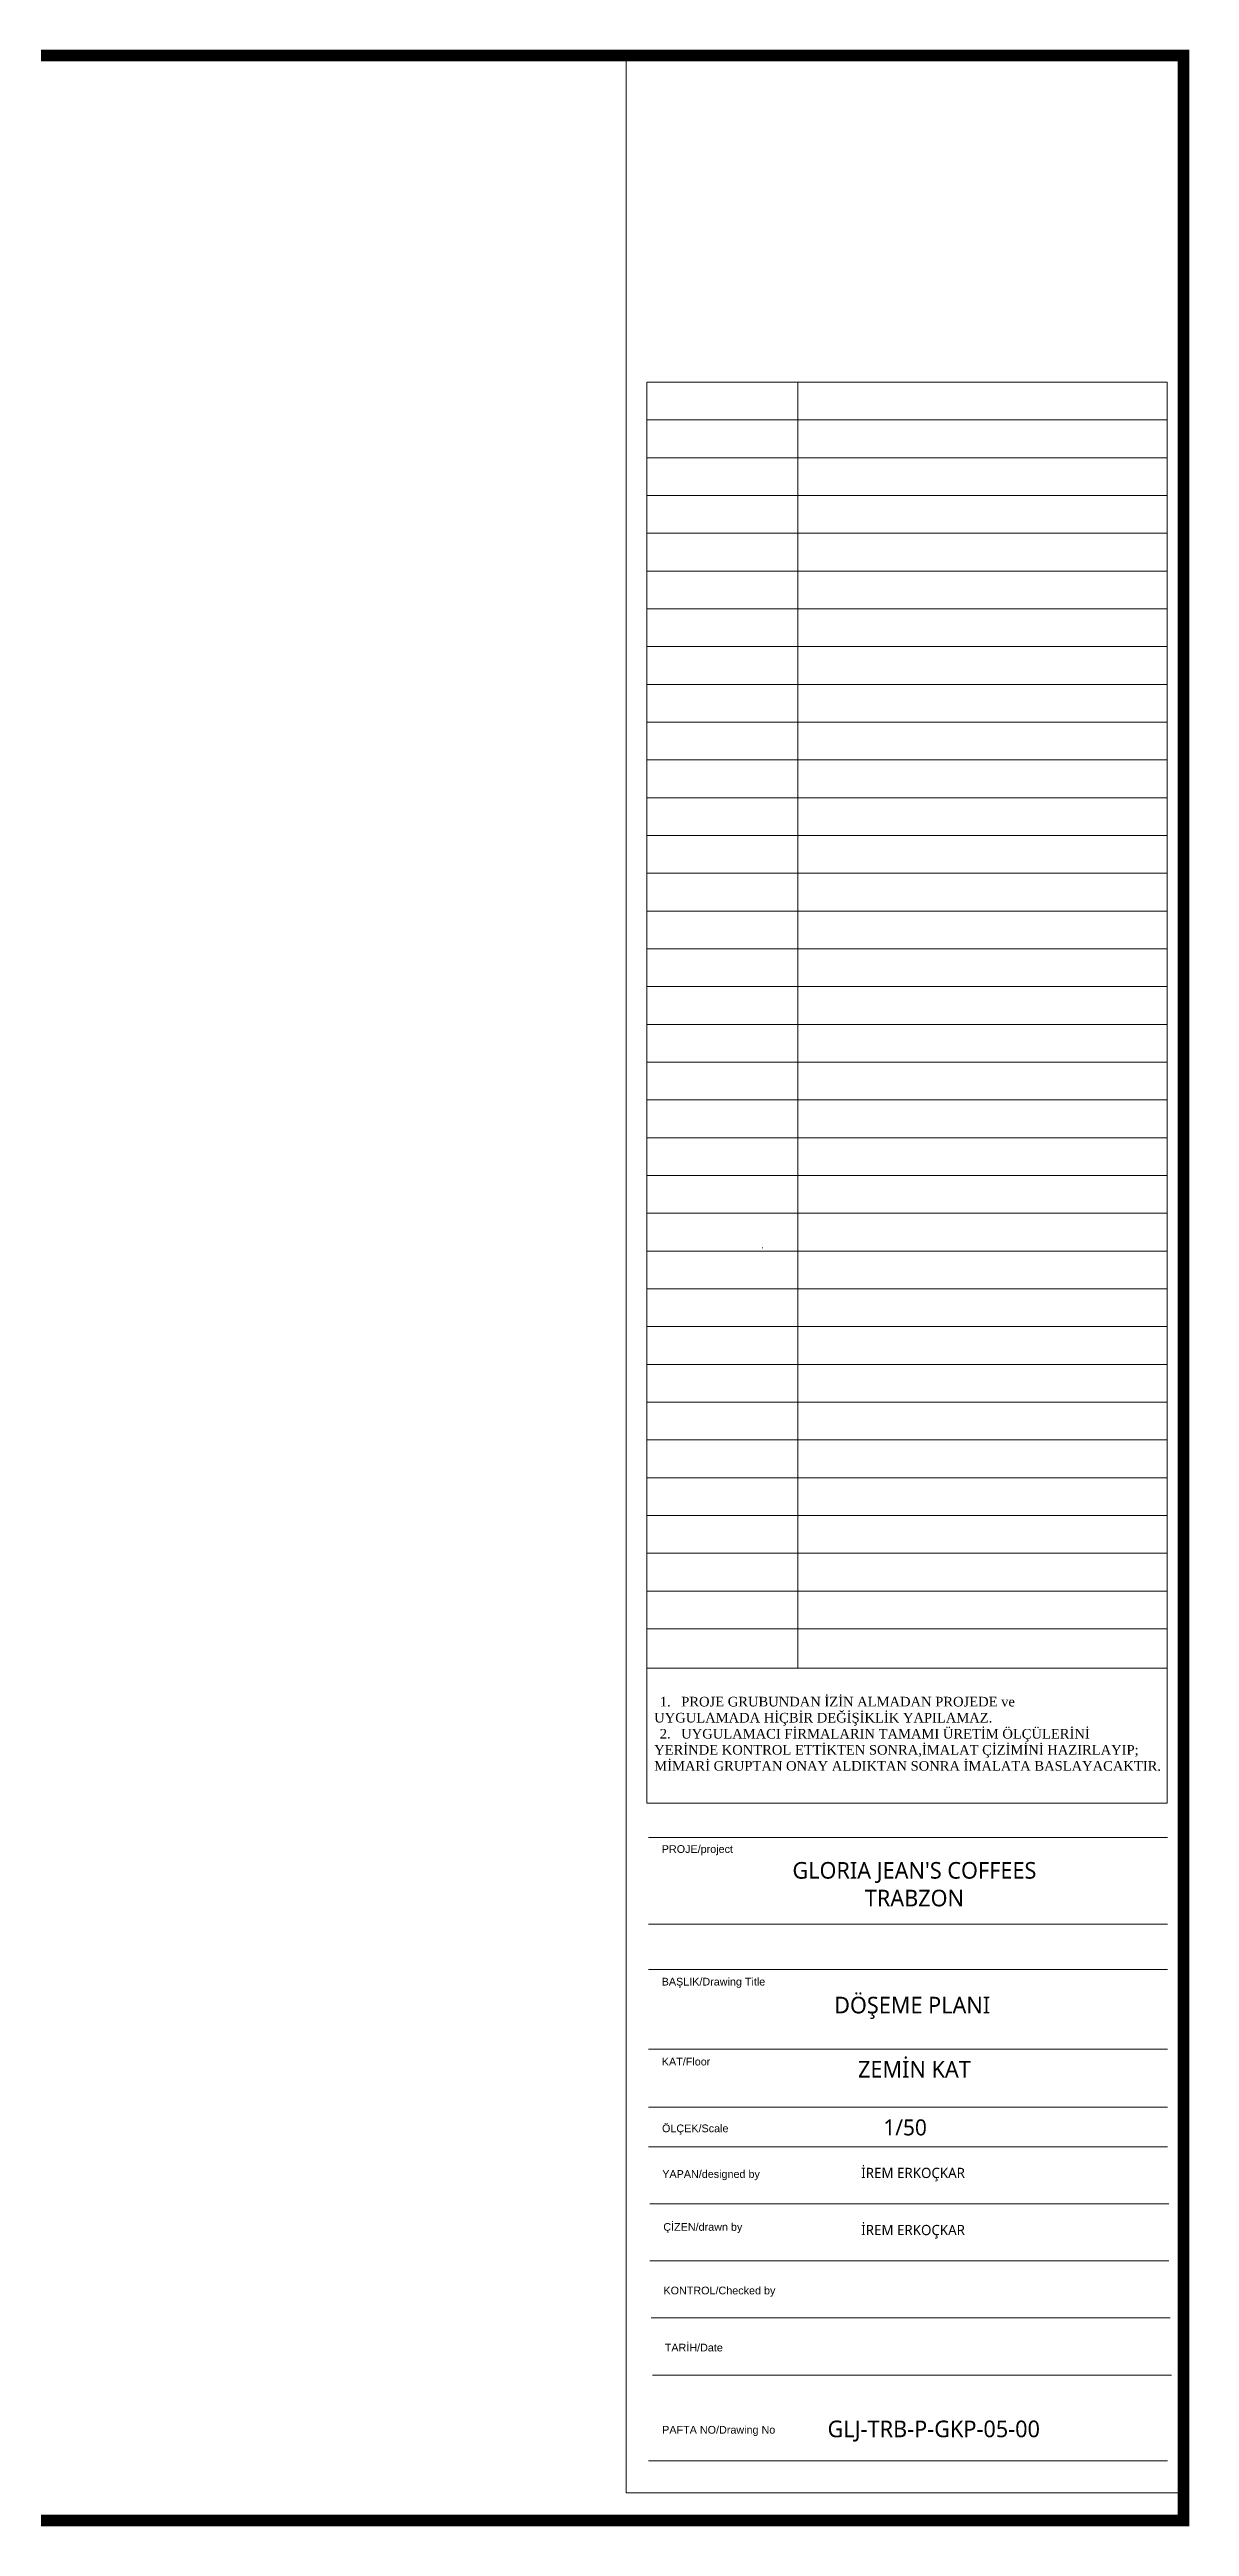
# Model space of a CAD drawing. Header units: millimetres. Extents: x -24 to 530668, y -246875 to -2983.
# Drawn here: x 261471 to 263239, y -112870 to -109028 of the extents above; entities that cross this region are included whole.
import ezdxf
from ezdxf.enums import TextEntityAlignment as Align

# ---------------------------------------------------------------- set-up
doc = ezdxf.new("R2010")
doc.units = ezdxf.units.MM
doc.layers.get('0').update_dxf_attribs({"lineweight": 20})
for name, color, linetype, lineweight in [('t_antet', 24, 'Continuous', 20), ('t_yazı', 23, 'Continuous', 25), ('ölçü', 251, 'Continuous', 5)]:
    doc.layers.add(name, color=color, linetype=linetype, lineweight=lineweight)
doc.styles.add('ARIALT', font='arial.ttf', dxfattribs={"height": 10})
doc.styles.get("Standard").update_dxf_attribs({"font": 'times.ttf', "height": 12})

msp = doc.modelspace()

# ---------------------------------------------------------------- linework, layer by layer
at = {"color": 252}
for p, q in [((262365.096, -109037.472, 0), (262365.096, -112817.817, 0)), ((263229.562, -109037.472, 0), (263229.562, -112817.817, 0)), ((262365.096, -112817.817, 0), (263229.562, -112817.817, 0))]:
    msp.add_line(p, q, dxfattribs=at)
at = {"color": 250}
for p, q in [((262631.666, -109544.18, 0), (262631.666, -111538.924, 0)), ((262397.143, -109602.775, 0), (263204.36, -109602.775, 0)), ((262397.143, -109661.37, 0), (263204.36, -109661.37, 0)), ((262397.143, -109719.965, 0), (263204.36, -109719.965, 0)), ((262397.143, -109778.56, 0), (263204.36, -109778.56, 0)), ((262397.143, -109837.155, 0), (263204.36, -109837.155, 0)), ((262397.143, -109895.75, 0), (263204.36, -109895.75, 0)), ((262397.143, -109954.345, 0), (263204.36, -109954.345, 0)), ((262397.143, -110012.94, 0), (263204.36, -110012.94, 0)), ((262397.143, -110071.535, 0), (263204.36, -110071.535, 0)), ((262397.143, -110130.13, 0), (263204.36, -110130.13, 0)), ((262397.143, -110188.725, 0), (263204.36, -110188.725, 0)), ((262397.143, -110247.32, 0), (263204.36, -110247.32, 0)), ((262397.143, -110305.915, 0), (263204.36, -110305.915, 0)), ((262397.143, -110364.51, 0), (263204.36, -110364.51, 0)), ((262397.143, -110423.105, 0), (263204.36, -110423.105, 0)), ((262397.143, -110481.7, 0), (263204.36, -110481.7, 0)), ((262397.143, -110540.295, 0), (263204.36, -110540.295, 0)), ((262397.143, -110598.89, 0), (263204.36, -110598.89, 0)), ((262397.143, -110657.485, 0), (263204.36, -110657.485, 0)), ((262397.143, -110716.08, 0), (263204.36, -110716.08, 0)), ((262397.143, -110774.675, 0), (263204.36, -110774.675, 0)), ((262397.143, -110833.27, 0), (263204.36, -110833.27, 0)), ((262397.143, -110891.865, 0), (263204.36, -110891.865, 0)), ((262397.143, -110950.459, 0), (263204.36, -110950.459, 0)), ((262397.143, -111009.054, 0), (263204.36, -111009.054, 0)), ((262397.143, -111067.649, 0), (263204.36, -111067.649, 0)), ((262397.143, -111126.244, 0), (263204.36, -111126.244, 0)), ((262397.143, -111184.839, 0), (263204.36, -111184.839, 0)), ((262397.143, -111243.434, 0), (263204.36, -111243.434, 0)), ((262397.143, -111302.029, 0), (263204.36, -111302.029, 0)), ((262397.143, -111360.624, 0), (263204.36, -111360.624, 0)), ((262397.143, -111419.488, 0), (263204.36, -111419.488, 0)), ((262397.143, -111478.083, 0), (263204.36, -111478.083, 0)), ((263204.593, -111801.758, 0), (262400.16, -111801.758, 0)), ((262400.16, -111935.965, 0), (263204.593, -111935.965, 0)), ((263204.593, -112006.02, 0), (262400.16, -112006.02, 0)), ((263204.593, -112129.832, 0), (262400.16, -112129.832, 0)), ((263204.593, -112219.903, 0), (262400.16, -112219.903, 0)), ((263204.593, -112281.099, 0), (262400.16, -112281.099, 0)), ((263206.664, -112369.641, 0), (262402.231, -112369.641, 0)), ((263206.664, -112458.183, 0), (262402.231, -112458.183, 0)), ((263208.736, -112546.724, 0), (262404.303, -112546.724, 0)), ((263210.807, -112635.266, 0), (262406.374, -112635.266, 0)), ((263204.593, -112768.419, 0), (262400.16, -112768.419, 0))]:
    msp.add_line(p, q, dxfattribs=at)
at = {"color": 252, "const_width": 18.492, "elevation": 0}
msp.add_lwpolyline([(257078.621, -112860.912), (257078.621, -109037.472), (263229.562, -109037.472), (263229.562, -112860.912)], close=True, dxfattribs=at)
at = {"color": 250, "elevation": 0}
for points in [[(262397.143, -109544.18), (263204.36, -109544.18)], [(262397.143, -109544.18), (262397.143, -111748.202), (263204.36, -111748.202), (263204.36, -109544.18)], [(263204.36, -111538.924), (262397.143, -111538.924)]]:
    msp.add_lwpolyline(points, dxfattribs=at)
at = {"layer": 'ölçü', "elevation": 0}
msp.add_lwpolyline([(262576.336, -110887.054), (262577.336, -110887.054)], dxfattribs=at)

# ---------------------------------------------------------------- texts
at = {"color": 250, "insert": (262408.799, -111640.78, 0), "char_height": 14.94846, "width": 1027.79919, "attachment_point": 4}
msp.add_mtext('\\pi-33.306,l41.912,t41.912;1.^IPROJE GRUBUNDAN İZİN ALMADAN PROJEDE ve \\P\\pi0,l0;UYGULAMADA HİÇBİR DEĞİŞİKLİK YAPILAMAZ.\\P\\pi-33.306,l41.912;2.^IUYGULAMACI FİRMALARIN TAMAMI ÜRETİM ÖLÇÜLERİNİ \\P\\pi0,l0;YERİNDE KONTROL ETTİKTEN SONRA,İMALAT ÇİZİMİNİ HAZIRLAYIP;\\PMİMARİ GRUPTAN ONAY ALDIKTAN SONRA İMALATA BASLAYACAKTIR.', dxfattribs=at)
at = {"color": 7}
for s, insert, char_height, width, attachment_point in [("{\\fLucida Sans Unicode|b0|i0|c162|p34;GLORIA JEAN'S COFFEES\\PTRABZON}", (262812.294, -111874.136, 0), 25.77586, 621.92986, 5), ('{\\fLucida Sans Unicode|b0|i0|c162|p34;ZEMİN KAT}', (262812.294, -112160.981, 0), 25.77586, 621.92986, 5), ('{\\fLucida Sans Unicode|b0|i0|c162|p34;1/50}', (262797.856, -112251.339, 0), 24.82819, 462.99057, 5), ('{\\fLucida Sans Unicode|b0|i0|c162|p34;İREM ERKOÇKAR}', (262729.781, -112324.448, 0), 15.89004, 607.75366, 4), ('{\\fLucida Sans Unicode|b0|i0|c162|p34;İREM ERKOÇKAR}', (262729.781, -112413.043, 0), 15.89004, 607.75366, 4)]:
    msp.add_mtext(s, dxfattribs=dict(at, insert=insert, char_height=char_height, width=width, attachment_point=attachment_point))
at = {"layer": 't_antet', "char_height": 25.77586, "width": 621.92986, "attachment_point": 5}
for s, insert in [('{\\fLucida Sans Unicode|b0|i0|c162|p34;DÖŞEME PLANI}', (262808.835, -112065.8, 0)), ('{\\fLucida Sans Unicode|b0|i0|c162|p34;GLJ-TRB-P-GKP-05-00}', (262842.325, -112722.26, 0))]:
    msp.add_mtext(s, dxfattribs=dict(at, insert=insert))
at = {"layer": 't_yazı', "style": 'ARIALT'}
msp.add_text('PAFTA NO/Drawing No', height=11.95631, dxfattribs=at).set_placement((262508.863, -112720.212, 0), align=Align.MIDDLE_CENTER)
for s, insert, char_height, width, attachment_point in [('PROJE/project', (262475.753, -111813.455, 0), 11.95631, 222.38623, 2), ('BAŞLIK/Drawing Title', (262500.704, -112019.124, 0), 11.95631, 222.38623, 2), ('KAT/Floor', (262458.202, -112143.143, 0), 11.9563, 222.38623, 2), ('ÖLÇEK/Scale', (262472.435, -112246.695, 0), 11.95631, 80.76714, 2), ('YAPAN/designed by', (262496.979, -112317.501, 0), 11.95631, 222.38623, 2), ('ÇİZEN/drawn by', (262484.185, -112399.566, 0), 11.95631, 222.38623, 2), ('KONTROL/Checked by', (262423.143, -112498.175, 0), 11.95631, 199.78729, 1), ('TARİH/Date', (262425.214, -112586.717, 0), 11.9563, 199.78729, 1)]:
    msp.add_mtext(s, dxfattribs=dict(at, insert=insert, char_height=char_height, width=width, attachment_point=attachment_point))

doc.saveas('drawing.dxf')
